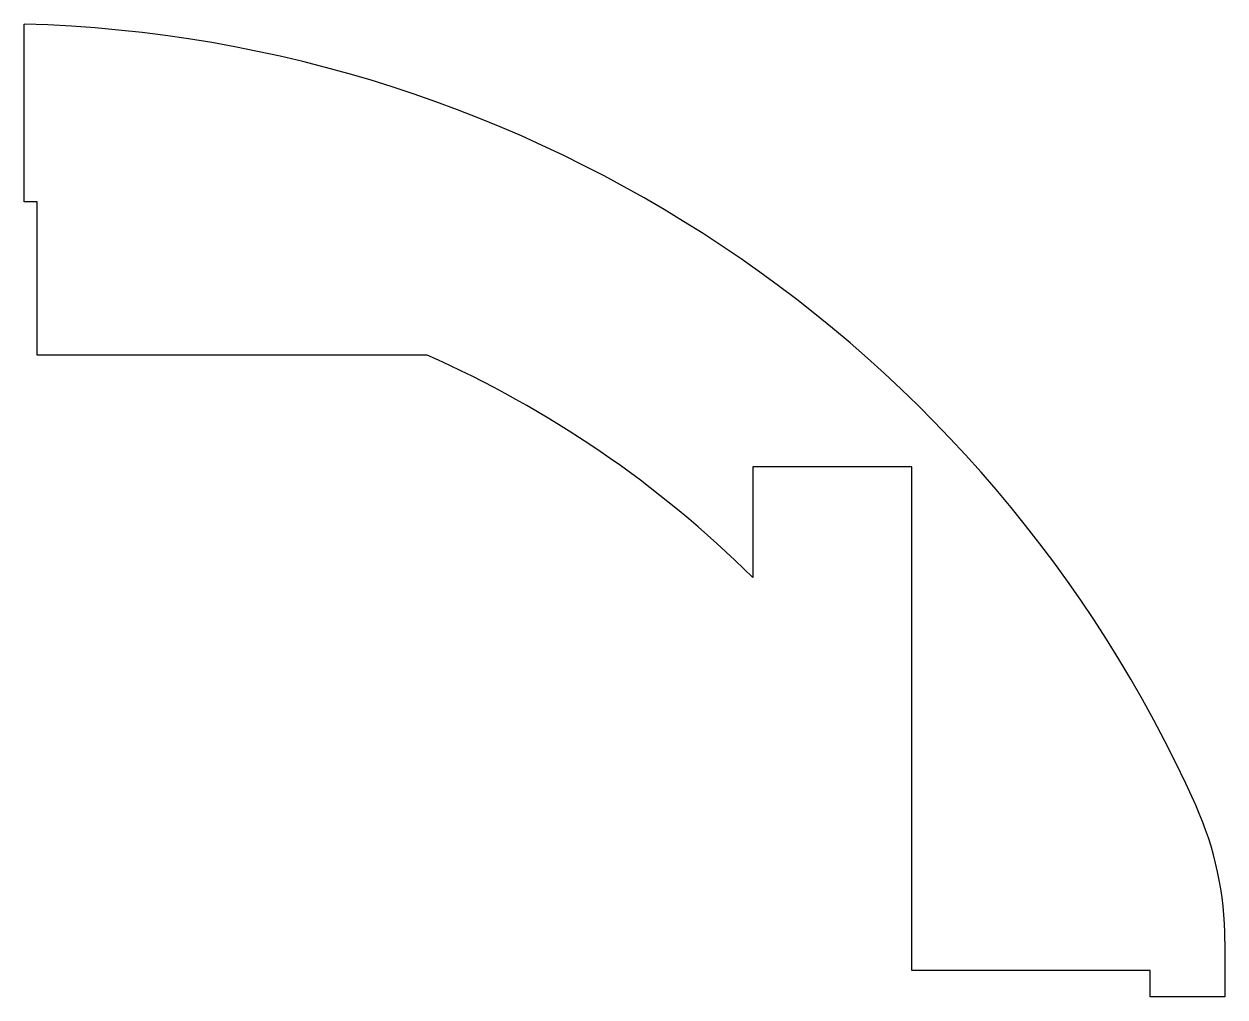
# Model space of a CAD drawing. Header units: millimetres. Extents: x 0 to 45.3, y 0 to 36.7.
import ezdxf

# ---------------------------------------------------------------- set-up
doc = ezdxf.new("R2010")
doc.units = ezdxf.units.MM

msp = doc.modelspace()

# ---------------------------------------------------------------- linework, layer by layer
for p, q in [((0, 30), (0, 36.707)), ((0.5, 30), (0, 30)), ((0.5, 24.214), (0.5, 30)), ((15.216, 24.214), (0.5, 24.214)), ((33.5, 20), (27.5, 20)), ((27.5, 20), (27.5, 15.824)), ((33.5, 7), (33.5, 20)), ((33.5, 1), (33.5, 7)), ((45.322, 2.103), (45.322, 0)), ((36.5, 1), (33.5, 1)), ((42.5, 1), (36.5, 1)), ((42.5, 0), (42.5, 1)), ((45.322, 0), (42.5, 0))]:
    msp.add_line(p, q)
for centre, radius, start, end in [((-1.391, -13.291), 50.017, 24.2252, 88.406), ((-1.391, -13.291), 41.017, 45.2215, 66.1165), ((32.822, 2.103), 12.5, 360, 384.2252)]:
    msp.add_arc(centre, radius, start, end)

doc.saveas('drawing.dxf')
